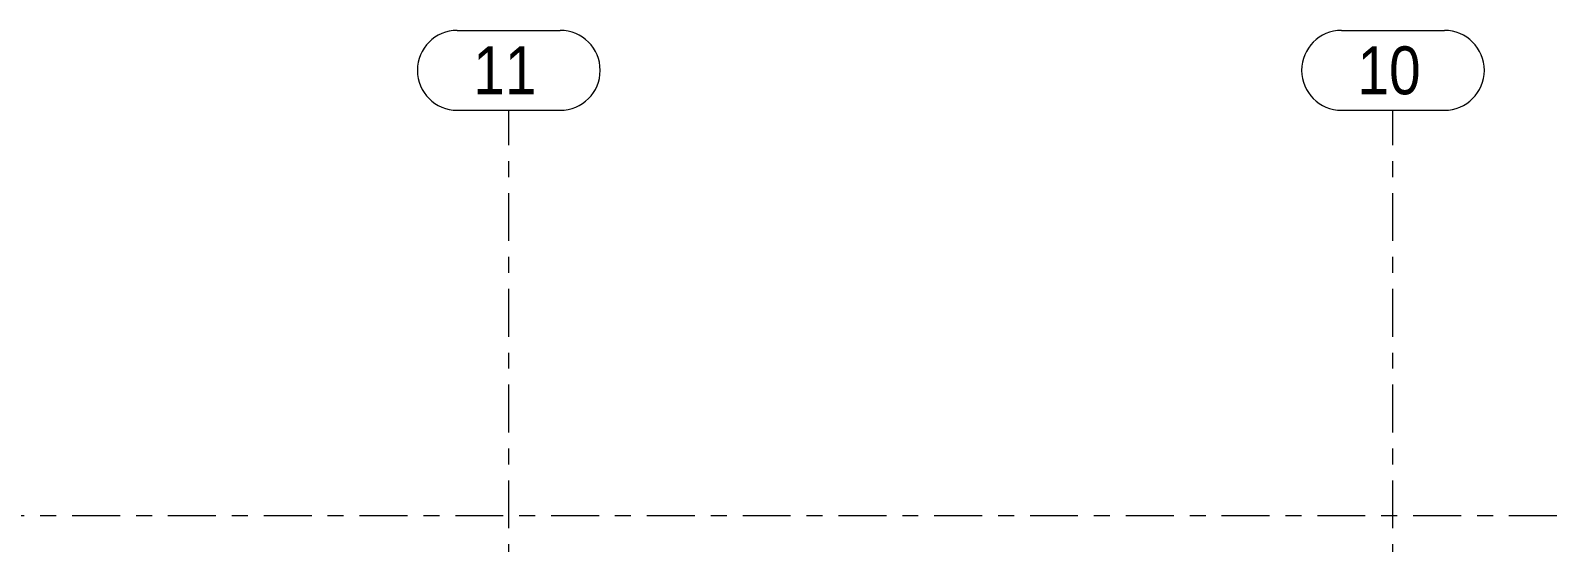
# Model space of a CAD drawing. Header units: millimetres. Extents: x -54 to 768, y -377 to 197.
# Drawn here: x 41.4 to 136.8, y 103.1 to 135.2 of the extents above; entities that cross this region are included whole.
import ezdxf

# ---------------------------------------------------------------- set-up
doc = ezdxf.new("R2010")
doc.units = ezdxf.units.MM
doc.linetypes.add('XKITLINE00', pattern=[0])
doc.linetypes.add('XKITLINE03', pattern=[6, 3, -1, 1, -1])
doc.layers.add('S-grid', color=1, linetype='Continuous', lineweight=0)
doc.styles.add('ARIAL', font='ARIAL.TTF')

# ---------------------------------------------------------------- blocks, each defined once
blk = doc.blocks.new('*A160')
at = {"layer": 'S-grid', "color": 1, "linetype": 'XKITLINE03', "lineweight": 0}
blk.add_line((-10, 104.808), (151.518, 104.808), dxfattribs=at)
blk = doc.blocks.new('*A163')
at = {"layer": 'S-grid', "color": 1, "linetype": 'XKITLINE03', "lineweight": 0}
blk.add_line((-10, 104.808), (151.518, 104.808), dxfattribs=at)
blk = doc.blocks.new('*A219')
at = {"layer": 'S-grid', "color": 1, "linetype": 'XKITLINE03', "lineweight": 0}
blk.add_line((126.731, -10), (126.731, 130.192), dxfattribs=at)
at = {"layer": 'S-grid', "color": 3, "style": 'ARIAL', "width": 0.85}
blk.add_text('10', height=3, dxfattribs=at).set_placement((124.506, 131.192))
blk = doc.blocks.new('*A220')
at = {"layer": 'S-grid', "color": 1, "linetype": 'XKITLINE03', "lineweight": 0}
blk.add_line((71.346, -10), (71.346, 130.192), dxfattribs=at)
at = {"layer": 'S-grid', "color": 3, "style": 'ARIAL', "width": 0.85}
blk.add_text('11', height=3, dxfattribs=at).set_placement((69.121, 131.192))
blk = doc.blocks.new('*A391')
at = {"layer": 'S-grid', "color": 1, "linetype": 'XKITLINE00', "lineweight": 0}
for p, q in [((68.121, 135.192), (74.571, 135.192)), ((68.121, 130.192), (74.571, 130.192))]:
    blk.add_line(p, q, dxfattribs=at)
for centre, start, end in [((68.121, 132.692), 90, 270), ((74.571, 132.692), 270, 90)]:
    blk.add_arc(centre, 2.5, start, end, dxfattribs=at)
blk = doc.blocks.new('*A392')
at = {"layer": 'S-grid', "color": 1, "linetype": 'XKITLINE00', "lineweight": 0}
for p, q in [((123.506, 135.192), (129.956, 135.192)), ((123.506, 130.192), (129.956, 130.192))]:
    blk.add_line(p, q, dxfattribs=at)
for centre, start, end in [((123.506, 132.692), 90, 270), ((129.956, 132.692), 270, 90)]:
    blk.add_arc(centre, 2.5, start, end, dxfattribs=at)

msp = doc.modelspace()

# ---------------------------------------------------------------- block references
at = {"lineweight": 0}
for name in ['*A391', '*A392', '*A220', '*A219', '*A160', '*A163']:
    msp.add_blockref(name, (0, 0), dxfattribs=at)

doc.saveas('drawing.dxf')
